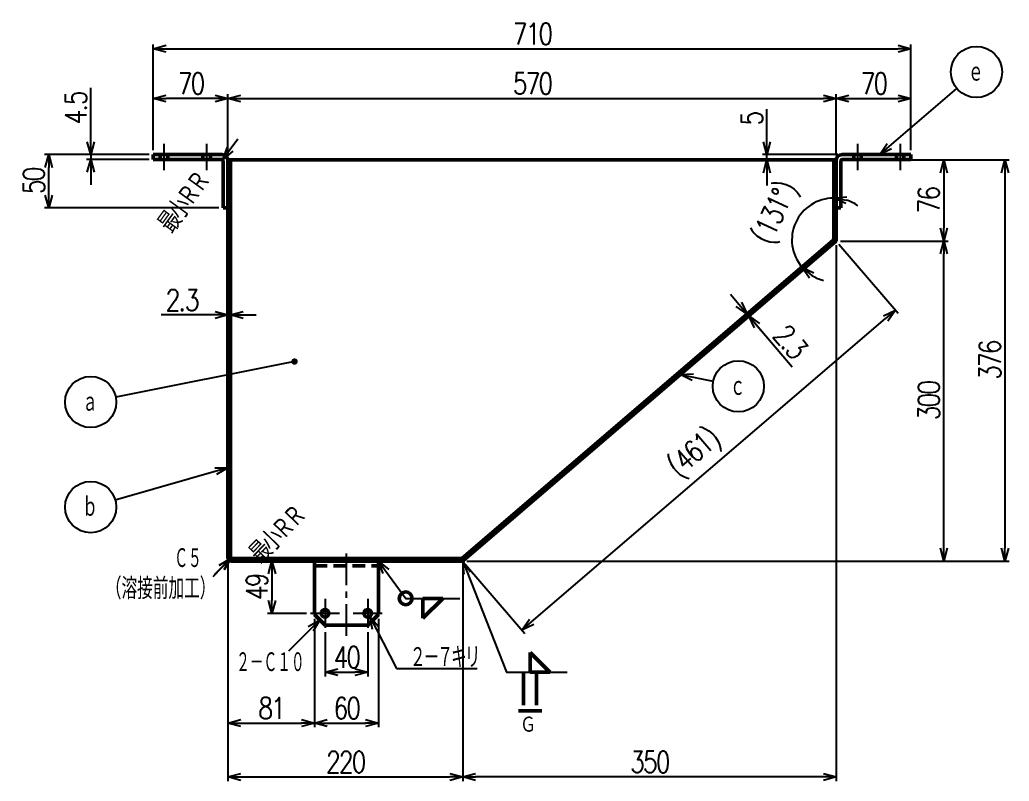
# Model space of a CAD drawing. Header units: millimetres. Extents: x -933 to 621, y -146 to 927.
# Drawn here: x -306 to 621, y -146 to 567 of the extents above; entities that cross this region are included whole.
import ezdxf

# ---------------------------------------------------------------- set-up
doc = ezdxf.new("R2010")
doc.units = ezdxf.units.MM
doc.header["$LTSCALE"] = 0.935433
doc.linetypes.add('CENTER', pattern=[50.8, 31.75, -6.35, 6.35, -6.35])
doc.linetypes.add('DASHED', pattern=[19.05, 12.7, -6.35])
doc.layers.add('NoLayerName_001', color=7, linetype='Continuous')
doc.layers.add('NoLayerName_002', color=7, linetype='Continuous')
doc.styles.get("Standard").update_dxf_attribs({"font": 'txt', "bigfont": 'extfont2'})
doc.dimstyles.get("Standard").update_dxf_attribs({"dimtxt": 2.5, "dimasz": 2.5, "dimexe": 1.25, "dimexo": 0.625, "dimtad": 1, "dimdec": 3, "dimzin": 0, "dimdsep": 46, "dimtxsty": 'Standard', "dimcen": 2.5, "dimadec": 0, "dimazin": 0, "dimtfac": 0.75, "dimtdec": 3, "dimtmove": 0, "dimatfit": 3, "dimfxl": 1, "dimarcsym": 0})

# ---------------------------------------------------------------- blocks, each defined once
blk = doc.blocks.new('_OPEN30')
at = {"color": 0, "linetype": 'ByBlock', "lineweight": -2}
for p, q in [((-1, 0.267949), (0, 0)), ((0, 0), (-1, -0.267949)), ((0, 0), (-1, 0))]:
    blk.add_line(p, q, dxfattribs=at)
blk = doc.blocks.new('*D59')
at = {"layer": 'Defpoints', "color": 0}
for p in [(394.01, 441), (456.7, 436), (464.5, 441)]:
    blk.add_point(p, dxfattribs=at)
at = {"layer": 'NoLayerName_001', "color": 0, "linetype": 'Continuous', "lineweight": 25}
for p, q in [((394.01, 441), (394.01, 483.67)), ((394.01, 453), (394.01, 465)), ((460.5, 441), (390.01, 441)), ((394.01, 436), (394.01, 441)), ((394.01, 424), (394.01, 412))]:
    blk.add_line(p, q, dxfattribs=at)
at = {"layer": 'NoLayerName_001', "color": 0, "lineweight": 25, "xscale": 12, "yscale": 12, "zscale": 12}
for p, rotation in [((394.01, 441), 270), ((394.01, 436), 90)]:
    blk.add_blockref('_OPEN30', p, dxfattribs=dict(at, rotation=rotation))
at = {"layer": 'NoLayerName_001', "color": 2, "lineweight": 50, "insert": (380.01, 474.33), "char_height": 20, "attachment_point": 5, "rotation": 90}
blk.add_mtext('\\W0.8000;\\T0.8750;5', dxfattribs=at)
blk = doc.blocks.new('*D60')
at = {"layer": 'Defpoints', "color": 0}
for p in [(529, 493.62), (459, 436), (529, 441)]:
    blk.add_point(p, dxfattribs=at)
at = {"layer": 'NoLayerName_001', "color": 0, "linetype": 'Continuous', "lineweight": 25}
for p, q in [((459, 440), (459, 497.62)), ((471, 493.62), (517, 493.62)), ((529, 445), (529, 497.62))]:
    blk.add_line(p, q, dxfattribs=at)
at = {"layer": 'NoLayerName_001', "color": 0, "lineweight": 25, "xscale": 12, "yscale": 12, "zscale": 12, "rotation": 180}
blk.add_blockref('_OPEN30', (459, 493.62), dxfattribs=at)
at = {"layer": 'NoLayerName_001', "color": 0, "lineweight": 25, "xscale": 12, "yscale": 12, "zscale": 12}
blk.add_blockref('_OPEN30', (529, 493.62), dxfattribs=at)
at = {"layer": 'NoLayerName_001', "color": 2, "lineweight": 50, "insert": (494, 507.62), "char_height": 20, "attachment_point": 5}
blk.add_mtext('\\W0.8000;\\T0.8750;70', dxfattribs=at)
blk = doc.blocks.new('*D61')
at = {"layer": 'Defpoints', "color": 0}
for p in [(459, 493.62), (-111, 436), (459, 436)]:
    blk.add_point(p, dxfattribs=at)
at = {"layer": 'NoLayerName_001', "color": 0, "linetype": 'Continuous', "lineweight": 25}
for p, q in [((-111, 440), (-111, 497.62)), ((-99, 493.62), (447, 493.62)), ((459, 440), (459, 497.62))]:
    blk.add_line(p, q, dxfattribs=at)
at = {"layer": 'NoLayerName_001', "color": 0, "lineweight": 25, "xscale": 12, "yscale": 12, "zscale": 12, "rotation": 180}
blk.add_blockref('_OPEN30', (-111, 493.62), dxfattribs=at)
at = {"layer": 'NoLayerName_001', "color": 0, "lineweight": 25, "xscale": 12, "yscale": 12, "zscale": 12}
blk.add_blockref('_OPEN30', (459, 493.62), dxfattribs=at)
at = {"layer": 'NoLayerName_001', "color": 2, "lineweight": 50, "insert": (174, 507.62), "char_height": 20, "attachment_point": 5}
blk.add_mtext('\\W0.8000;\\T0.8750;570', dxfattribs=at)
blk = doc.blocks.new('*D62')
at = {"layer": 'Defpoints', "color": 0}
for p in [(-181, 493.62), (-181, 441), (-111, 436)]:
    blk.add_point(p, dxfattribs=at)
at = {"layer": 'NoLayerName_001', "color": 0, "linetype": 'Continuous', "lineweight": 25}
for p, q in [((-181, 445), (-181, 497.62)), ((-123, 493.62), (-169, 493.62)), ((-111, 440), (-111, 497.62))]:
    blk.add_line(p, q, dxfattribs=at)
at = {"layer": 'NoLayerName_001', "color": 0, "lineweight": 25, "xscale": 12, "yscale": 12, "zscale": 12, "rotation": 180}
blk.add_blockref('_OPEN30', (-181, 493.62), dxfattribs=at)
at = {"layer": 'NoLayerName_001', "color": 0, "lineweight": 25, "xscale": 12, "yscale": 12, "zscale": 12}
blk.add_blockref('_OPEN30', (-111, 493.62), dxfattribs=at)
at = {"layer": 'NoLayerName_001', "color": 2, "lineweight": 50, "insert": (-146, 507.62), "char_height": 20, "attachment_point": 5}
blk.add_mtext('\\W0.8000;\\T0.8750;70', dxfattribs=at)
blk = doc.blocks.new('*D63')
at = {"layer": 'Defpoints', "color": 0}
for p in [(529, 540.22), (-181, 441), (529, 441)]:
    blk.add_point(p, dxfattribs=at)
at = {"layer": 'NoLayerName_001', "color": 0, "linetype": 'Continuous', "lineweight": 25}
for p, q in [((-181, 445), (-181, 544.22)), ((-169, 540.22), (517, 540.22)), ((529, 445), (529, 544.22))]:
    blk.add_line(p, q, dxfattribs=at)
at = {"layer": 'NoLayerName_001', "color": 0, "lineweight": 25, "xscale": 12, "yscale": 12, "zscale": 12, "rotation": 180}
blk.add_blockref('_OPEN30', (-181, 540.22), dxfattribs=at)
at = {"layer": 'NoLayerName_001', "color": 0, "lineweight": 25, "xscale": 12, "yscale": 12, "zscale": 12}
blk.add_blockref('_OPEN30', (529, 540.22), dxfattribs=at)
at = {"layer": 'NoLayerName_001', "color": 2, "lineweight": 50, "insert": (174, 554.22), "char_height": 20, "attachment_point": 5}
blk.add_mtext('\\W0.8000;\\T0.8750;710', dxfattribs=at)
blk = doc.blocks.new('*D64')
at = {"layer": 'Defpoints', "color": 0}
for p in [(459, 360), (559.94, 360), (109, 60)]:
    blk.add_point(p, dxfattribs=at)
at = {"layer": 'NoLayerName_001', "color": 0, "linetype": 'Continuous', "lineweight": 25}
for p, q in [((463, 360), (563.94, 360)), ((559.94, 72), (559.94, 348)), ((113, 60), (563.94, 60))]:
    blk.add_line(p, q, dxfattribs=at)
at = {"layer": 'NoLayerName_001', "color": 0, "lineweight": 25, "xscale": 12, "yscale": 12, "zscale": 12}
for p, rotation in [((559.94, 360), 90), ((559.94, 60), 270)]:
    blk.add_blockref('_OPEN30', p, dxfattribs=dict(at, rotation=rotation))
at = {"layer": 'NoLayerName_001', "color": 2, "lineweight": 50, "insert": (545.94, 210), "char_height": 20, "attachment_point": 5, "rotation": 90}
blk.add_mtext('\\W0.8000;\\T0.8750;300', dxfattribs=at)
blk = doc.blocks.new('*D65')
at = {"layer": 'Defpoints', "color": 0}
for p in [(-239.65, 436.5), (-181, 441), (-181, 436.5)]:
    blk.add_point(p, dxfattribs=at)
at = {"layer": 'NoLayerName_001', "color": 0, "linetype": 'Continuous', "lineweight": 25}
for p, q in [((-239.65, 441), (-239.65, 503.67)), ((-239.65, 453), (-239.65, 465)), ((-185, 441), (-243.65, 441)), ((-185, 436.5), (-243.65, 436.5)), ((-239.65, 441), (-239.65, 436.5)), ((-239.65, 424.5), (-239.65, 412.5))]:
    blk.add_line(p, q, dxfattribs=at)
at = {"layer": 'NoLayerName_001', "color": 0, "lineweight": 25, "xscale": 12, "yscale": 12, "zscale": 12}
for p, rotation in [((-239.65, 441), 270), ((-239.65, 436.5), 90)]:
    blk.add_blockref('_OPEN30', p, dxfattribs=dict(at, rotation=rotation))
at = {"layer": 'NoLayerName_001', "color": 2, "lineweight": 50, "insert": (-253.65, 484.33), "char_height": 20, "attachment_point": 5, "rotation": 90}
blk.add_mtext('\\W0.8000;\\T0.8750;4.5', dxfattribs=at)
blk = doc.blocks.new('*D66')
at = {"layer": 'Defpoints', "color": 0}
for p in [(456.35, 360.76), (457.85, 359.01), (375.56, 291.51)]:
    blk.add_point(p, dxfattribs=at)
at = {"layer": 'NoLayerName_001', "color": 0, "linetype": 'Continuous', "lineweight": 25}
for p, q in [((367.75, 300.62), (359.94, 309.73)), ((377.06, 289.76), (375.56, 291.51)), ((377.06, 289.76), (417.84, 242.18)), ((384.87, 280.65), (392.68, 271.54))]:
    blk.add_line(p, q, dxfattribs=at)
at = {"layer": 'NoLayerName_001', "color": 0, "lineweight": 25, "xscale": 12, "yscale": 12, "zscale": 12}
for p, rotation in [((375.56, 291.51), 310.6012946449965), ((377.06, 289.76), 130.6012946449965)]:
    blk.add_blockref('_OPEN30', p, dxfattribs=dict(at, rotation=rotation))
at = {"layer": 'NoLayerName_001', "color": 2, "lineweight": 50, "insert": (415.89, 265.97), "char_height": 20, "attachment_point": 5, "rotation": 310.60129}
blk.add_mtext('\\W0.8000;\\T0.8750;2.3', dxfattribs=at)
blk = doc.blocks.new('*D67')
at = {"layer": 'Defpoints', "color": 0}
for p in [(-111, 436), (-108.7, 436), (-111, 290.66)]:
    blk.add_point(p, dxfattribs=at)
at = {"layer": 'NoLayerName_001', "color": 0, "linetype": 'Continuous', "lineweight": 25}
for p, q in [((-111, 290.66), (-173.67, 290.66)), ((-123, 290.66), (-135, 290.66)), ((-108.7, 290.66), (-111, 290.66)), ((-96.7, 290.66), (-84.7, 290.66))]:
    blk.add_line(p, q, dxfattribs=at)
at = {"layer": 'NoLayerName_001', "color": 0, "lineweight": 25, "xscale": 12, "yscale": 12, "zscale": 12}
blk.add_blockref('_OPEN30', (-111, 290.66), dxfattribs=at)
at = {"layer": 'NoLayerName_001', "color": 0, "lineweight": 25, "xscale": 12, "yscale": 12, "zscale": 12, "rotation": 180}
blk.add_blockref('_OPEN30', (-108.7, 290.66), dxfattribs=at)
at = {"layer": 'NoLayerName_001', "color": 2, "lineweight": 50, "insert": (-154.33, 304.66), "char_height": 20, "attachment_point": 5}
blk.add_mtext('\\W0.8000;\\T0.8750;2.3', dxfattribs=at)
blk = doc.blocks.new('*D68')
at = {"layer": 'Defpoints', "color": 0}
for p in [(459, 360), (514.48, 295.27), (109, 60)]:
    blk.add_point(p, dxfattribs=at)
at = {"layer": 'NoLayerName_001', "color": 0, "linetype": 'Continuous', "lineweight": 25}
for p, q in [((461.6, 356.96), (517.08, 292.24)), ((173.59, 3.08), (505.37, 287.46)), ((111.6, 56.96), (167.08, -7.76))]:
    blk.add_line(p, q, dxfattribs=at)
at = {"layer": 'NoLayerName_001', "color": 0, "lineweight": 25, "xscale": 12, "yscale": 12, "zscale": 12}
for p, rotation in [((514.48, 295.27), 40.6012946450041), ((164.48, -4.73), 220.6012946450041)]:
    blk.add_blockref('_OPEN30', p, dxfattribs=dict(at, rotation=rotation))
at = {"layer": 'NoLayerName_001', "color": 2, "lineweight": 50, "insert": (326.96, 159.88), "char_height": 20, "attachment_point": 5, "rotation": 40.60129}
blk.add_mtext('\\W0.8000;\\T0.8750;(461)', dxfattribs=at)
blk = doc.blocks.new('*D69')
at = {"layer": 'Defpoints', "color": 0}
for p in [(-30, 10), (30, 10), (30, -91.77)]:
    blk.add_point(p, dxfattribs=at)
at = {"layer": 'NoLayerName_001', "color": 0, "linetype": 'Continuous', "lineweight": 25}
for p, q in [((-30, 6), (-30, -95.77)), ((30, 6), (30, -95.77)), ((-18, -91.77), (18, -91.77))]:
    blk.add_line(p, q, dxfattribs=at)
at = {"layer": 'NoLayerName_001', "color": 0, "lineweight": 25, "xscale": 12, "yscale": 12, "zscale": 12, "rotation": 180}
blk.add_blockref('_OPEN30', (-30, -91.77), dxfattribs=at)
at = {"layer": 'NoLayerName_001', "color": 0, "lineweight": 25, "xscale": 12, "yscale": 12, "zscale": 12}
blk.add_blockref('_OPEN30', (30, -91.77), dxfattribs=at)
at = {"layer": 'NoLayerName_001', "color": 2, "lineweight": 50, "insert": (0, -77.77), "char_height": 20, "attachment_point": 5}
blk.add_mtext('\\W0.8000;\\T0.8750;60', dxfattribs=at)
blk = doc.blocks.new('*D70')
at = {"layer": 'Defpoints', "color": 0}
for p in [(-20, -2.5), (20, -2.5), (20, -44.16)]:
    blk.add_point(p, dxfattribs=at)
at = {"layer": 'NoLayerName_001', "color": 0, "linetype": 'Continuous', "lineweight": 25}
for p, q in [((-20, -6.5), (-20, -48.16)), ((20, -6.5), (20, -48.16)), ((-8, -44.16), (8, -44.16))]:
    blk.add_line(p, q, dxfattribs=at)
at = {"layer": 'NoLayerName_001', "color": 0, "lineweight": 25, "xscale": 12, "yscale": 12, "zscale": 12, "rotation": 180}
blk.add_blockref('_OPEN30', (-20, -44.16), dxfattribs=at)
at = {"layer": 'NoLayerName_001', "color": 0, "lineweight": 25, "xscale": 12, "yscale": 12, "zscale": 12}
blk.add_blockref('_OPEN30', (20, -44.16), dxfattribs=at)
at = {"layer": 'NoLayerName_001', "color": 2, "lineweight": 50, "insert": (0, -30.16), "char_height": 20, "attachment_point": 5}
blk.add_mtext('\\W0.8000;\\T0.8750;40', dxfattribs=at)
blk = doc.blocks.new('*D71')
at = {"layer": 'Defpoints', "color": 0}
for p in [(-278.97, 441), (-181, 441), (-115.5, 391)]:
    blk.add_point(p, dxfattribs=at)
at = {"layer": 'NoLayerName_001', "color": 0, "linetype": 'Continuous', "lineweight": 25}
for p, q in [((-185, 441), (-282.97, 441)), ((-278.97, 403), (-278.97, 429)), ((-119.5, 391), (-282.97, 391))]:
    blk.add_line(p, q, dxfattribs=at)
at = {"layer": 'NoLayerName_001', "color": 0, "lineweight": 25, "xscale": 12, "yscale": 12, "zscale": 12}
for p, rotation in [((-278.97, 441), 90), ((-278.97, 391), 270)]:
    blk.add_blockref('_OPEN30', p, dxfattribs=dict(at, rotation=rotation))
at = {"layer": 'NoLayerName_001', "color": 2, "lineweight": 50, "insert": (-292.97, 416), "char_height": 20, "attachment_point": 5, "rotation": 90}
blk.add_mtext('\\W0.8000;\\T0.8750;50', dxfattribs=at)
blk = doc.blocks.new('*D72')
at = {"layer": 'Defpoints', "color": 0}
for p in [(-107.7, 60), (-69.79, 11), (-33.5, 11)]:
    blk.add_point(p, dxfattribs=at)
at = {"layer": 'NoLayerName_001', "color": 0, "linetype": 'Continuous', "lineweight": 25}
for p, q in [((-69.79, 48), (-69.79, 23)), ((-37.5, 11), (-73.79, 11))]:
    blk.add_line(p, q, dxfattribs=at)
at = {"layer": 'NoLayerName_001', "color": 0, "lineweight": 25, "xscale": 12, "yscale": 12, "zscale": 12}
for p, rotation in [((-69.79, 60), 90), ((-69.79, 11), 270)]:
    blk.add_blockref('_OPEN30', p, dxfattribs=dict(at, rotation=rotation))
at = {"layer": 'NoLayerName_001', "color": 2, "lineweight": 50, "insert": (-83.79, 35.5), "char_height": 20, "attachment_point": 5, "rotation": 90}
blk.add_mtext('\\W0.8000;\\T0.8750;49', dxfattribs=at)
blk = doc.blocks.new('*D73')
at = {"layer": 'Defpoints', "color": 0}
for p in [(-30, 10), (-30, -91.77), (-111, -142.3)]:
    blk.add_point(p, dxfattribs=at)
at = {"layer": 'NoLayerName_001', "color": 0, "linetype": 'Continuous', "lineweight": 25}
for p, q in [((-30, 6), (-30, -95.77)), ((-99, -91.77), (-42, -91.77))]:
    blk.add_line(p, q, dxfattribs=at)
at = {"layer": 'NoLayerName_001', "color": 0, "lineweight": 25, "xscale": 12, "yscale": 12, "zscale": 12, "rotation": 180}
blk.add_blockref('_OPEN30', (-111, -91.77), dxfattribs=at)
at = {"layer": 'NoLayerName_001', "color": 0, "lineweight": 25, "xscale": 12, "yscale": 12, "zscale": 12}
blk.add_blockref('_OPEN30', (-30, -91.77), dxfattribs=at)
at = {"layer": 'NoLayerName_001', "color": 2, "lineweight": 50, "insert": (-70.5, -77.77), "char_height": 20, "attachment_point": 5}
blk.add_mtext('\\W0.8000;\\T0.8750;81', dxfattribs=at)
blk = doc.blocks.new('*D74')
at = {"layer": 'Defpoints', "color": 0}
for p in [(459, 436), (459, 360), (559.94, 360)]:
    blk.add_point(p, dxfattribs=at)
at = {"layer": 'NoLayerName_001', "color": 0, "linetype": 'Continuous', "lineweight": 25}
for p, q in [((463, 436), (563.94, 436)), ((559.94, 424), (559.94, 372)), ((463, 360), (563.94, 360))]:
    blk.add_line(p, q, dxfattribs=at)
at = {"layer": 'NoLayerName_001', "color": 0, "lineweight": 25, "xscale": 12, "yscale": 12, "zscale": 12}
for p, rotation in [((559.94, 436), 90), ((559.94, 360), 270)]:
    blk.add_blockref('_OPEN30', p, dxfattribs=dict(at, rotation=rotation))
at = {"layer": 'NoLayerName_001', "color": 2, "lineweight": 50, "insert": (545.94, 398), "char_height": 20, "attachment_point": 5, "rotation": 90}
blk.add_mtext('\\W0.8000;\\T0.8750;76', dxfattribs=at)
blk = doc.blocks.new('*D75')
at = {"layer": 'Defpoints', "color": 0}
for p in [(459, 436), (109, 60), (617.19, 60)]:
    blk.add_point(p, dxfattribs=at)
at = {"layer": 'NoLayerName_001', "color": 0, "linetype": 'Continuous', "lineweight": 25}
for p, q in [((463, 436), (621.19, 436)), ((617.19, 424), (617.19, 72)), ((113, 60), (621.19, 60))]:
    blk.add_line(p, q, dxfattribs=at)
at = {"layer": 'NoLayerName_001', "color": 0, "lineweight": 25, "xscale": 12, "yscale": 12, "zscale": 12}
for p, rotation in [((617.19, 436), 90), ((617.19, 60), 270)]:
    blk.add_blockref('_OPEN30', p, dxfattribs=dict(at, rotation=rotation))
at = {"layer": 'NoLayerName_001', "color": 2, "lineweight": 50, "insert": (603.19, 248), "char_height": 20, "attachment_point": 5, "rotation": 90}
blk.add_mtext('\\W0.8000;\\T0.8750;376', dxfattribs=at)
blk = doc.blocks.new('*D76')
at = {"layer": 'Defpoints', "color": 0}
for p in [(429.72, 389.45), (456.35, 360.76), (456.43, 360.82), (456.7, 361.52), (456.7, 361.42)]:
    blk.add_point(p, dxfattribs=at)
at = {"layer": 'NoLayerName_001', "color": 0, "linetype": 'Continuous', "lineweight": 25}
for start, end in [(90, 220.60129), (54.75088, 72.37544), (238.22585, 255.85041)]:
    blk.add_arc((456.7, 361.06), 39.17, start, end, dxfattribs=at)
at = {"layer": 'NoLayerName_001', "color": 0, "lineweight": 25, "xscale": 12, "yscale": 12, "zscale": 12}
for p, rotation in [((456.7, 400.22), 171.187720648865), ((426.96, 335.57), 139.413573996148)]:
    blk.add_blockref('_OPEN30', p, dxfattribs=dict(at, rotation=rotation))
at = {"layer": 'NoLayerName_001', "color": 2, "lineweight": 50, "insert": (403.64, 385.46), "char_height": 20, "attachment_point": 5, "rotation": 65.30065}
blk.add_mtext('\\W0.8000;\\T0.8750;(131%%d)', dxfattribs=at)
blk = doc.blocks.new('*D78')
at = {"layer": 'Defpoints', "color": 0}
for p in [(-115.91, 436.31), (-116.5, 435.5)]:
    blk.add_point(p, dxfattribs=at)
at = {"layer": 'NoLayerName_001', "color": 0, "linetype": 'Continuous', "lineweight": 25}
for p, q in [((-108.89, 446.04), (-101.86, 455.76)), ((-116.5, 435.5), (-115.91, 436.31))]:
    blk.add_line(p, q, dxfattribs=at)
at = {"layer": 'NoLayerName_001', "color": 0, "lineweight": 25, "xscale": 12, "yscale": 12, "zscale": 12, "rotation": 234.1457611760977}
blk.add_blockref('_OPEN30', (-115.91, 436.31), dxfattribs=at)
at = {"layer": 'NoLayerName_001', "color": 2, "lineweight": 50, "insert": (-152.45, 396.05), "char_height": 20, "attachment_point": 5, "rotation": 54.14576}
blk.add_mtext('\\W0.8000;\\T0.8750;最小ＲＲ', dxfattribs=at)
blk = doc.blocks.new('_NONE')
blk = doc.blocks.new('DIM_0011')
at = {"color": 3, "linetype": 'Continuous', "lineweight": 25}
blk.add_line((78.32, 49.99), (48.96, 20.63), dxfattribs=at)
blk.add_lwpolyline([(67.56, 43.77), (78.32, 49.99), (72.11, 39.23)], dxfattribs=at)
at = {"color": 2, "linetype": 'Continuous', "lineweight": 50, "width": 0.583333}
blk.add_text('２－Ｃ１０', height=20, dxfattribs=at).set_placement((0, 0))
blk = doc.blocks.new('*D80')
at = {"layer": 'Defpoints', "color": 0}
for p in [(-108.39, 62.58), (-107.7, 63.3)]:
    blk.add_point(p, dxfattribs=at)
at = {"layer": 'NoLayerName_001', "color": 0, "linetype": 'Continuous', "lineweight": 25}
for p, q in [((-107.7, 63.3), (-108.39, 62.58)), ((-116.72, 53.94), (-125.06, 45.31))]:
    blk.add_line(p, q, dxfattribs=at)
at = {"layer": 'NoLayerName_001', "color": 0, "lineweight": 25, "xscale": 12, "yscale": 12, "zscale": 12, "rotation": 46.03519927710117}
blk.add_blockref('_OPEN30', (-108.39, 62.58), dxfattribs=at)
at = {"layer": 'NoLayerName_001', "color": 2, "lineweight": 50, "insert": (-64.99, 84.78), "char_height": 20, "attachment_point": 5, "rotation": 46.0352}
blk.add_mtext('\\W0.8000;\\T0.8750;最小ＲＲ', dxfattribs=at)
blk = doc.blocks.new('DIM_0012')
at = {"color": 3, "linetype": 'Continuous', "lineweight": 25}
blk.add_line((52.76, 15.53), (37.23, 0), dxfattribs=at)
blk.add_lwpolyline([(42, 9.31), (52.76, 15.53), (46.55, 4.77)], dxfattribs=at)
at = {"color": 2, "linetype": 'Continuous', "lineweight": 50, "width": 0.583333}
blk.add_text('Ｃ５', height=20, dxfattribs=at).set_placement((0, 5.58))
blk = doc.blocks.new('*D82')
at = {"layer": 'Defpoints', "color": 0}
for p in [(-111, 63.3), (109, 60), (109, -142.3)]:
    blk.add_point(p, dxfattribs=at)
at = {"layer": 'NoLayerName_001', "color": 0, "linetype": 'Continuous', "lineweight": 25}
for p, q in [((-111, 59.3), (-111, -146.3)), ((109, 56), (109, -146.3)), ((-99, -142.3), (97, -142.3))]:
    blk.add_line(p, q, dxfattribs=at)
at = {"layer": 'NoLayerName_001', "color": 0, "lineweight": 25, "xscale": 12, "yscale": 12, "zscale": 12, "rotation": 180}
blk.add_blockref('_OPEN30', (-111, -142.3), dxfattribs=at)
at = {"layer": 'NoLayerName_001', "color": 0, "lineweight": 25, "xscale": 12, "yscale": 12, "zscale": 12}
blk.add_blockref('_OPEN30', (109, -142.3), dxfattribs=at)
at = {"layer": 'NoLayerName_001', "color": 2, "lineweight": 50, "insert": (-1, -128.3), "char_height": 20, "attachment_point": 5}
blk.add_mtext('\\W0.8000;\\T0.8750;220', dxfattribs=at)
blk = doc.blocks.new('*D83')
at = {"layer": 'Defpoints', "color": 0}
for p in [(459, 360), (109, 60), (109, -142.3)]:
    blk.add_point(p, dxfattribs=at)
at = {"layer": 'NoLayerName_001', "color": 0, "linetype": 'Continuous', "lineweight": 25}
for p, q in [((459, 356), (459, -146.3)), ((109, 56), (109, -146.3)), ((447, -142.3), (121, -142.3))]:
    blk.add_line(p, q, dxfattribs=at)
at = {"layer": 'NoLayerName_001', "color": 0, "lineweight": 25, "xscale": 12, "yscale": 12, "zscale": 12}
for p, rotation in [((109, -142.3), 180), ((459, -142.3), 360)]:
    blk.add_blockref('_OPEN30', p, dxfattribs=dict(at, rotation=rotation))
at = {"layer": 'NoLayerName_001', "color": 2, "lineweight": 50, "insert": (284, -128.3), "char_height": 20, "attachment_point": 5}
blk.add_mtext('\\W0.8000;\\T0.8750;350', dxfattribs=at)
blk = doc.blocks.new('JZB_0010')
at = {"layer": 'NoLayerName_002', "color": 7, "linetype": 'Continuous', "lineweight": 50}
for p, q in [((0, 50), (64.5, 50)), ((0, 50), (0, 45.5)), ((0, 45.5), (64.5, 45.5)), ((65.5, 0), (65.5, 44.5)), ((70, 0), (65.5, 0))]:
    blk.add_line(p, q, dxfattribs=at)
for radius in [5.5, 1]:
    blk.add_arc((64.5, 44.5), radius, 0, 90, dxfattribs=at)
blk = doc.blocks.new('JZB_0011')
at = {"layer": 'NoLayerName_002', "color": 7, "linetype": 'Continuous', "lineweight": 50}
for p, q in [((60, 60), (0, 60)), ((0, 60), (0, 10)), ((60, 60), (60, 10)), ((10, 0), (0, 10)), ((60, 10), (50, 0)), ((50, 0), (10, 0))]:
    blk.add_line(p, q, dxfattribs=at)
at = {"layer": 'NoLayerName_002', "color": 3, "linetype": 'DASHED', "lineweight": 50}
blk.add_line((0, 55.5), (60, 55.5), dxfattribs=at)
blk = doc.blocks.new('JZB_0012')
at = {"layer": 'NoLayerName_002', "color": 7, "linetype": 'Continuous', "lineweight": 50}
for p, q in [((70, 50), (5.5, 50)), ((70, 45.5), (70, 50)), ((4.5, 0), (4.5, 44.5)), ((70, 45.5), (5.5, 45.5)), ((4.5, 0), (0, 0))]:
    blk.add_line(p, q, dxfattribs=at)
for radius in [5.5, 1]:
    blk.add_arc((5.5, 44.5), radius, 90, 180, dxfattribs=at)
blk = doc.blocks.new('JZB_0013')
at = {"layer": 'NoLayerName_002', "color": 7, "linetype": 'Continuous', "lineweight": 50}
for p, q in [((2.3, 376), (567.7, 376)), ((570, 300), (568.85, 299.01)), ((570, 301.52), (570, 300)), ((220.65, 0.55), (220, 0)), ((220, 0), (219.15, 0))]:
    blk.add_line(p, q, dxfattribs=at)
at = {"layer": 'NoLayerName_002', "color": 3, "linetype": 'DASHED', "lineweight": 50}
blk.add_line((5, 0), (0, 5), dxfattribs=at)
blk = doc.blocks.new('JZB_0014')
at = {"layer": 'NoLayerName_002', "color": 7, "linetype": 'Continuous', "lineweight": 50}
for p, q in [((350.85, 375.45), (348.55, 375.45)), ((348.55, 375.45), (348.55, 300.96)), ((350.85, 300.96), (350.85, 375.45)), ((348.2, 300.2), (0, 1.75)), ((1.5, 0), (349.7, 298.46)), ((0, 1.75), (1.5, 0))]:
    blk.add_line(p, q, dxfattribs=at)
for radius in [1, 3.3]:
    blk.add_arc((347.55, 300.96), radius, 310.60129, 0, dxfattribs=at)
blk = doc.blocks.new('JZB_0015')
at = {"layer": 'NoLayerName_002', "color": 7, "linetype": 'Continuous', "lineweight": 50}
for p, q in [((0, 376), (2.3, 376)), ((0, 3.3), (0, 376)), ((2.3, 376), (2.3, 3.3)), ((3.3, 2.3), (219.15, 2.3)), ((219.15, 2.3), (219.15, 0)), ((81, 0), (3.3, 0)), ((219.15, 0), (141, 0))]:
    blk.add_line(p, q, dxfattribs=at)
for radius in [3.3, 1]:
    blk.add_arc((3.3, 3.3), radius, 180, 270, dxfattribs=at)
blk = doc.blocks.new('JZB_0016')
at = {"layer": 'NoLayerName_002', "color": 4, "linetype": 'CENTER', "lineweight": 25}
blk.add_line((3.5, 24.5), (3.5, 0), dxfattribs=at)
at = {"layer": 'NoLayerName_002', "color": 3, "linetype": 'DASHED', "lineweight": 50}
for p, q in [((0, 10), (0, 14.5)), ((7, 14.5), (7, 10))]:
    blk.add_line(p, q, dxfattribs=at)
blk = doc.blocks.new('JZB_0017')
at = {"layer": 'NoLayerName_002', "color": 4, "linetype": 'CENTER', "lineweight": 25}
blk.add_line((3.5, 24.5), (3.5, 0), dxfattribs=at)
at = {"layer": 'NoLayerName_002', "color": 3, "linetype": 'DASHED', "lineweight": 50}
for p, q in [((0, 10), (0, 14.5)), ((7, 14.5), (7, 10))]:
    blk.add_line(p, q, dxfattribs=at)
blk = doc.blocks.new('JZB_0018')
at = {"layer": 'NoLayerName_002', "color": 4, "linetype": 'CENTER', "lineweight": 25}
for p, q in [((13.5, 27), (13.5, 0)), ((27, 13.5), (0, 13.5))]:
    blk.add_line(p, q, dxfattribs=at)
at = {"layer": 'NoLayerName_002', "color": 7, "linetype": 'Continuous', "lineweight": 50}
blk.add_circle((13.5, 13.5), 3.5, dxfattribs=at)
blk = doc.blocks.new('JZB_0019')
at = {"layer": 'NoLayerName_002', "color": 4, "linetype": 'CENTER', "lineweight": 25}
for p, q in [((13.5, 27), (13.5, 0)), ((27, 13.5), (0, 13.5))]:
    blk.add_line(p, q, dxfattribs=at)
at = {"layer": 'NoLayerName_002', "color": 7, "linetype": 'Continuous', "lineweight": 50}
blk.add_circle((13.5, 13.5), 3.5, dxfattribs=at)
blk = doc.blocks.new('JZB_0020')
at = {"layer": 'NoLayerName_002', "color": 4, "linetype": 'CENTER', "lineweight": 25}
blk.add_line((3.5, 24.5), (3.5, 0), dxfattribs=at)
at = {"layer": 'NoLayerName_002', "color": 3, "linetype": 'DASHED', "lineweight": 50}
for p, q in [((0, 10), (0, 14.5)), ((7, 14.5), (7, 10))]:
    blk.add_line(p, q, dxfattribs=at)
blk = doc.blocks.new('JZB_0021')
at = {"layer": 'NoLayerName_002', "color": 4, "linetype": 'CENTER', "lineweight": 25}
blk.add_line((3.5, 24.5), (3.5, 0), dxfattribs=at)
at = {"layer": 'NoLayerName_002', "color": 3, "linetype": 'DASHED', "lineweight": 50}
for p, q in [((0, 10), (0, 14.5)), ((7, 14.5), (7, 10))]:
    blk.add_line(p, q, dxfattribs=at)
blk = doc.blocks.new('DIM_0002')
at = {"color": 2, "linetype": 'Continuous', "lineweight": 50}
for p, q in [((63.15, 75.85), (63.15, 57.25)), ((81.72, 57.25), (63.15, 75.85)), ((56.98, 57.25), (56.98, 26.25)), ((63.15, 57.25), (81.72, 57.25)), ((69.31, 26.25), (69.31, 57.25)), ((52.43, 21), (74.03, 21))]:
    blk.add_line(p, q, dxfattribs=at)
at = {"color": 3, "linetype": 'Continuous', "lineweight": 25}
for points in [[(1.4, 149.07), (0, 161.41), (7.39, 151.42)], [(0, 161.41), (40.98, 57.25), (97.9, 57.25)]]:
    blk.add_lwpolyline(points, dxfattribs=at)
at = {"color": 2, "linetype": 'Continuous', "lineweight": 50, "width": 0.833333}
blk.add_text('\u3000Ｇ\u3000', height=16, dxfattribs=at).set_placement((39.23, 0))
blk = doc.blocks.new('DIM_0003')
at = {"color": 2, "linetype": 'Continuous', "lineweight": 50}
for p, q in [((41.59, 18.75), (41.59, 0.15)), ((60.34, 18.75), (41.59, 18.75)), ((41.59, 0.15), (60.34, 18.75))]:
    blk.add_line(p, q, dxfattribs=at)
at = {"color": 3, "linetype": 'Continuous', "lineweight": 25}
for points in [[(4.49, 42.13), (0, 53.71), (9.68, 45.93)], [(0, 53.71), (25.59, 18.75), (76.34, 18.75)]]:
    blk.add_lwpolyline(points, dxfattribs=at)
at = {"color": 2, "linetype": 'Continuous', "lineweight": 50}
blk.add_circle((25.59, 18.75), 6, dxfattribs=at)
blk = doc.blocks.new('DIM_0004')
at = {"color": 3, "linetype": 'Continuous', "lineweight": 25}
for points in [[(11.13, 29.43), (0, 34.95), (12.4, 35.73)], [(0, 34.95), (30.89, 28.73)]]:
    blk.add_lwpolyline(points, dxfattribs=at)
blk.add_circle((54.42, 24), 24, dxfattribs=at)
at = {"color": 2, "linetype": 'Continuous', "lineweight": 50, "width": 0.666667}
blk.add_text('ｃ', height=20, dxfattribs=at).set_placement((46.42, 14))
blk = doc.blocks.new('DIM_0005')
at = {"color": 3, "linetype": 'Continuous', "lineweight": 25}
for points in [[(152.65, 60.86), (47.07, 30.61)], [(140.23, 60.65), (152.65, 60.86), (142, 54.47)]]:
    blk.add_lwpolyline(points, dxfattribs=at)
blk.add_circle((24, 24), 24, dxfattribs=at)
at = {"color": 2, "linetype": 'Continuous', "lineweight": 50, "width": 0.666667}
blk.add_text('ｂ', height=20, dxfattribs=at).set_placement((16, 14))
blk = doc.blocks.new('_DOT')
at = {"color": 0, "linetype": 'ByBlock', "lineweight": -2}
blk.add_line((-0.5, 0), (-1, 0), dxfattribs=at)
at = {"color": 0, "linetype": 'ByBlock', "lineweight": -2, "const_width": 0.5}
blk.add_lwpolyline([(-0.25, 0, 1), (0.25, 0, 1)], format="xyb", close=True, dxfattribs=at)
blk = doc.blocks.new('DIM_0006')
at = {"color": 3, "linetype": 'Continuous', "lineweight": 25}
blk.add_lwpolyline([(215.03, 61.93), (47.54, 28.67)], dxfattribs=at)
blk.add_circle((24, 24), 24, dxfattribs=at)
at = {"color": 3, "linetype": 'Continuous', "lineweight": 25, "xscale": 6, "yscale": 6, "zscale": 6, "rotation": 11.23107630650506}
blk.add_blockref('_DOT', (215.03, 61.93), dxfattribs=at)
at = {"color": 2, "linetype": 'Continuous', "lineweight": 50, "width": 0.666667}
blk.add_text('ａ', height=20, dxfattribs=at).set_placement((16, 14))
blk = doc.blocks.new('DIM_0007')
at = {"color": 3, "linetype": 'Continuous', "lineweight": 25}
for points in [[(0, 0), (72.41, 61.83)], [(11.21, 5.35), (0, 0), (7.04, 10.24)]]:
    blk.add_lwpolyline(points, dxfattribs=at)
blk.add_circle((90.67, 77.41), 24, dxfattribs=at)
at = {"color": 2, "linetype": 'Continuous', "lineweight": 50, "width": 0.666667}
blk.add_text('ｅ', height=20, dxfattribs=at).set_placement((82.67, 67.41))

msp = doc.modelspace()

# ---------------------------------------------------------------- linework, layer by layer
at = {"layer": 'NoLayerName_001', "color": 4, "linetype": 'CENTER', "lineweight": 25}
msp.add_line((0, -10), (0, 70), dxfattribs=at)

# ---------------------------------------------------------------- block references
at = {"layer": 'NoLayerName_001', "color": 3, "linetype": 'Continuous', "lineweight": 25}
for name, p in [('DIM_0007', (499.8073, 441)), ('DIM_0006', (-263.649, 185.0781)), ('DIM_0004', (312.9219, 199.842)), ('DIM_0005', (-263.649, 86.6334)), ('DIM_0012', (-161.2599, 46.9737)), ('DIM_0003', (30, 6.2884)), ('DIM_0002', (109, -101.4095)), ('DIM_0011', (-103.318, -44.9861))]:
    msp.add_blockref(name, p, dxfattribs=at)
at = {"layer": 'NoLayerName_001'}
for name, p in [('JZB_0016', (-174.5, 426.5)), ('JZB_0017', (-134.5, 426.5)), ('JZB_0020', (475.5, 426.5)), ('JZB_0021', (515.5, 426.5)), ('JZB_0010', (-181, 391)), ('JZB_0013', (-111, 60)), ('JZB_0015', (-111, 60)), ('JZB_0014', (108.1492, 60.5537)), ('JZB_0012', (459, 391)), ('JZB_0011', (-30, 0)), ('JZB_0019', (-33.5, -2.5)), ('JZB_0018', (6.5, -2.5))]:
    msp.add_blockref(name, p, dxfattribs=at)

# ---------------------------------------------------------------- texts
at = {"layer": 'NoLayerName_001', "color": 2, "lineweight": 50, "insert": (-225.4258, 34.1157), "char_height": 20, "attachment_point": 4}
msp.add_mtext('\\A1;\\W0.6667;（溶接前加工）', dxfattribs=at)
at = {"layer": 'NoLayerName_001', "color": 2, "linetype": 'Continuous', "lineweight": 50, "insert": (59.5929, -40.1595), "char_height": 20, "attachment_point": 7, "line_spacing_factor": 0.72}
msp.add_mtext('\\A1;\\W0.6667;\\T0.8750;２－７キリ', dxfattribs=at)

# ---------------------------------------------------------------- dimensions: what is measured, and where the dimension line sits
at = {"layer": 'NoLayerName_001', "color": 3, "linetype": 'Continuous', "lineweight": 50}
for base, p1, p2, override, picture, middle in [((529, 540.2174), (-181, 441), (529, 441), {"dimtxt": 20, "dimasz": 12, "dimexe": 4, "dimexo": 4, "dimgap": 4, "dimzin": 8, "dimblk": 'OPEN30', "dimclrd": 0, "dimclre": 0, "dimclrt": 2, "dimtp": 0, "dimtm": 0, "dimlwd": 25, "dimlwe": 25}, '*D63', (174, 540.2174)), ((459, 493.6237), (-111, 436), (459, 436), {"dimtxt": 20, "dimasz": 12, "dimexe": 4, "dimexo": 4, "dimgap": 4, "dimzin": 8, "dimblk": 'OPEN30', "dimclrd": 0, "dimclre": 0, "dimclrt": 2, "dimtp": 0, "dimtm": 0, "dimlwd": 25, "dimlwe": 25}, '*D61', (174, 493.6237)), ((529, 493.6237), (459, 436), (529, 441), {"dimtxt": 20, "dimasz": 12, "dimexe": 4, "dimexo": 4, "dimgap": 4, "dimzin": 8, "dimblk": 'OPEN30', "dimclrd": 0, "dimclre": 0, "dimclrt": 2, "dimtp": 0, "dimtm": 0, "dimlwd": 25, "dimlwe": 25}, '*D60', (494, 493.6237)), ((109, -142.3043), (-111, 63.3), (109, 60), {"dimtxt": 20, "dimasz": 12, "dimexe": 4, "dimexo": 4, "dimgap": 4, "dimzin": 8, "dimblk": 'OPEN30', "dimclrd": 0, "dimclre": 0, "dimclrt": 2, "dimtp": 0, "dimtm": 0, "dimlwd": 25, "dimlwe": 25}, '*D82', (-1, -142.3043)), ((-30, -91.7709), (-111, -142.3043), (-30, 10), {"dimtxt": 20, "dimasz": 12, "dimexe": 4, "dimexo": 4, "dimgap": 4, "dimzin": 8, "dimblk": 'OPEN30', "dimse1": 1, "dimclrd": 0, "dimclre": 0, "dimclrt": 2, "dimtp": 0, "dimtm": 0, "dimlwd": 25, "dimlwe": 25}, '*D73', (-70.5, -91.7709)), ((30, -91.7709), (-30, 10), (30, 10), {"dimtxt": 20, "dimasz": 12, "dimexe": 4, "dimexo": 4, "dimgap": 4, "dimzin": 8, "dimblk": 'OPEN30', "dimclrd": 0, "dimclre": 0, "dimclrt": 2, "dimtp": 0, "dimtm": 0, "dimlwd": 25, "dimlwe": 25}, '*D69', (0, -91.7709)), ((20, -44.1595), (-20, -2.5), (20, -2.5), {"dimtxt": 20, "dimasz": 12, "dimexe": 4, "dimexo": 4, "dimgap": 4, "dimzin": 8, "dimblk": 'OPEN30', "dimclrd": 0, "dimclre": 0, "dimclrt": 2, "dimtp": 0, "dimtm": 0, "dimlwd": 25, "dimlwe": 25}, '*D70', (0, -44.1595))]:
    dim = msp.add_linear_dim(base=base, p1=p1, p2=p2, text='\\W0.8000;\\T0.8750;<>', dimstyle='Standard', override=override, dxfattribs=at)
    dim.commit()
    dim.dimension.update_dxf_attribs({"geometry": picture, "text_midpoint": middle, "dimtype": 160})
for base, p1, p2, angle, override, picture, middle, dimtype in [((-181, 493.6237), (-111, 436), (-181, 441), 180, {"dimtxt": 20, "dimasz": 12, "dimexe": 4, "dimexo": 4, "dimgap": 4, "dimzin": 8, "dimblk": 'OPEN30', "dimclrd": 0, "dimclre": 0, "dimclrt": 2, "dimtp": 0, "dimtm": 0, "dimlwd": 25, "dimlwe": 25}, '*D62', (-146, 493.6237), 160), ((-239.649, 436.5), (-181, 441), (-181, 436.5), 270, {"dimtxt": 20, "dimasz": 12, "dimexe": 4, "dimexo": 4, "dimgap": 4, "dimzin": 8, "dimblk": 'OPEN30', "dimclrd": 0, "dimclre": 0, "dimclrt": 2, "dimtp": 0, "dimtm": 0, "dimlwd": 25, "dimlwe": 25}, '*D65', (-239.649, 484.3333), 160), ((394.0117, 441), (456.7, 436), (464.5, 441), 90, {"dimtxt": 20, "dimasz": 12, "dimexe": 4, "dimexo": 4, "dimgap": 4, "dimzin": 8, "dimblk": 'OPEN30', "dimse1": 1, "dimclrd": 0, "dimclre": 0, "dimclrt": 2, "dimtp": 0, "dimtm": 0, "dimlwd": 25, "dimlwe": 25}, '*D59', (394.0117, 474.3333), 160), ((-278.9736, 441), (-115.5, 391), (-181, 441), 90, {"dimtxt": 20, "dimasz": 12, "dimexe": 4, "dimexo": 4, "dimgap": 4, "dimzin": 8, "dimblk": 'OPEN30', "dimclrd": 0, "dimclre": 0, "dimclrt": 2, "dimtp": 0, "dimtm": 0, "dimlwd": 25, "dimlwe": 25}, '*D71', (-278.9736, 416), 160), ((-111, 290.6559), (-108.7, 436), (-111, 436), 180, {"dimtxt": 20, "dimasz": 12, "dimexe": 4, "dimexo": 4, "dimgap": 4, "dimzin": 8, "dimblk": 'OPEN30', "dimse1": 1, "dimse2": 1, "dimclrd": 0, "dimclre": 0, "dimclrt": 2, "dimtp": 0, "dimtm": 0, "dimlwd": 25, "dimlwe": 25}, '*D67', (-154.3333, 290.6559), 160), ((617.1942, 60), (459, 436), (109, 60), 270, {"dimtxt": 20, "dimasz": 12, "dimexe": 4, "dimexo": 4, "dimgap": 4, "dimzin": 8, "dimblk": 'OPEN30', "dimclrd": 0, "dimclre": 0, "dimclrt": 2, "dimtp": 0, "dimtm": 0, "dimlwd": 25, "dimlwe": 25}, '*D75', (617.1942, 248), 160), ((559.9412, 360), (459, 436), (459, 360), 270, {"dimtxt": 20, "dimasz": 12, "dimexe": 4, "dimexo": 4, "dimgap": 4, "dimzin": 8, "dimblk": 'OPEN30', "dimclrd": 0, "dimclre": 0, "dimclrt": 2, "dimtp": 0, "dimtm": 0, "dimlwd": 25, "dimlwe": 25}, '*D74', (559.9412, 398), 160), ((559.9412, 360), (109, 60), (459, 360), 90, {"dimtxt": 20, "dimasz": 12, "dimexe": 4, "dimexo": 4, "dimgap": 4, "dimzin": 8, "dimblk": 'OPEN30', "dimclrd": 0, "dimclre": 0, "dimclrt": 2, "dimtp": 0, "dimtm": 0, "dimlwd": 25, "dimlwe": 25}, '*D64', (559.9412, 210), 160), ((514.4803, 295.2729), (109, 60, 60), (459, 360), 40.6012946, {"dimtxt": 20, "dimasz": 12, "dimexe": 4, "dimexo": 4, "dimgap": 4, "dimdec": 0, "dimzin": 8, "dimpost": '(<>)', "dimblk": 'OPEN30', "dimclrd": 0, "dimclre": 0, "dimclrt": 2, "dimtp": 0, "dimtm": 0, "dimlwd": 25, "dimlwe": 25}, '*D68', (339.4803, 145.2729), 161), ((109, -142.3043), (459, 360), (109, 60), 180, {"dimtxt": 20, "dimasz": 12, "dimexe": 4, "dimexo": 4, "dimgap": 4, "dimzin": 8, "dimblk": 'OPEN30', "dimclrd": 0, "dimclre": 0, "dimclrt": 2, "dimtp": 0, "dimtm": 0, "dimlwd": 25, "dimlwe": 25}, '*D83', (284, -142.3043), 160), ((375.5621, 291.5111), (457.8476, 359.0122, 359.0122), (456.3508, 360.7585), 130.6012946, {"dimtxt": 20, "dimasz": 12, "dimexe": 4, "dimexo": 4, "dimgap": 4, "dimzin": 8, "dimblk": 'OPEN30', "dimse1": 1, "dimse2": 1, "dimclrd": 0, "dimclre": 0, "dimclrt": 2, "dimtp": 0, "dimtm": 0, "dimlwd": 25, "dimlwe": 25}, '*D66', (405.2599, 256.8637), 161), ((-69.7943, 11), (-107.7, 60), (-33.5, 11), 270, {"dimtxt": 20, "dimasz": 12, "dimexe": 4, "dimexo": 4, "dimgap": 4, "dimzin": 8, "dimblk": 'OPEN30', "dimse1": 1, "dimclrd": 0, "dimclre": 0, "dimclrt": 2, "dimtp": 0, "dimtm": 0, "dimlwd": 25, "dimlwe": 25}, '*D72', (-69.7943, 35.5), 160)]:
    dim = msp.add_linear_dim(base=base, p1=p1, p2=p2, angle=angle, text='\\W0.8000;\\T0.8750;<>', dimstyle='Standard', override=override, dxfattribs=at)
    dim.commit()
    dim.dimension.update_dxf_attribs({"geometry": picture, "text_midpoint": middle, "dimtype": dimtype})
for center, mpoint, picture, middle in [((-116.5, 435.5), (-115.9143, 436.3105), '*D78', (-152.4527, 396.0543)), ((-107.7, 63.3), (-108.3942, 62.5802), '*D80', (-64.9863, 84.7761))]:
    dim = msp.add_radius_dim(center=center, mpoint=mpoint, text='\\W0.8000;\\T0.8750;最小ＲＲ', dimstyle='Standard', override={"dimtxt": 20, "dimasz": 12, "dimexe": 4, "dimexo": 4, "dimgap": 4, "dimtad": 3, "dimzin": 8, "dimpost": 'Ｒ<>', "dimblk1": 'NONE', "dimblk2": 'OPEN30', "dimsah": 1, "dimclrd": 0, "dimclre": 0, "dimclrt": 2, "dimtp": 0, "dimtm": 0, "dimtmove": 2, "dimlwd": 25, "dimlwe": 25}, dxfattribs=at)
    dim.commit()
    dim.dimension.update_dxf_attribs({"geometry": picture, "text_midpoint": middle, "dimtype": 164})
dim = msp.add_angular_dim_2l(base=(429.7238, 389.4513), line1=((456.7, 361.5178), (456.7, 361.4178)), line2=((456.3508, 360.7585), (456.4267, 360.8236)), text='\\W0.8000;\\T0.8750;<>', dimstyle='Standard', override={"dimtxt": 20, "dimasz": 12, "dimexe": 4, "dimexo": 4, "dimgap": 4, "dimpost": '(<>)', "dimblk": 'OPEN30', "dimse1": 1, "dimse2": 1, "dimclrd": 0, "dimclre": 0, "dimclrt": 2, "dimazin": 2, "dimtp": 0, "dimtm": 0, "dimlwd": 25, "dimlwe": 25}, dxfattribs=at)
dim.commit()
dim.dimension.update_dxf_attribs({"geometry": '*D76', "text_midpoint": (421.118, 377.4233), "dimtype": 162})

# ---------------------------------------------------------------- leaders
at = {"layer": 'NoLayerName_001', "color": 3, "linetype": 'Continuous', "lineweight": 25, "annotation_type": 0, "has_hookline": 1, "hookline_direction": 0, "text_width": 63.1143}
msp.add_leader([(21.8977, 8.0591), (46.9679, -40.7845), (58.9679, -40.7845)], dimstyle='Standard', override={"dimtxt": 20, "dimasz": 12, "dimldrblk": 'OPEN30'}, dxfattribs=at)

doc.saveas('drawing.dxf')
